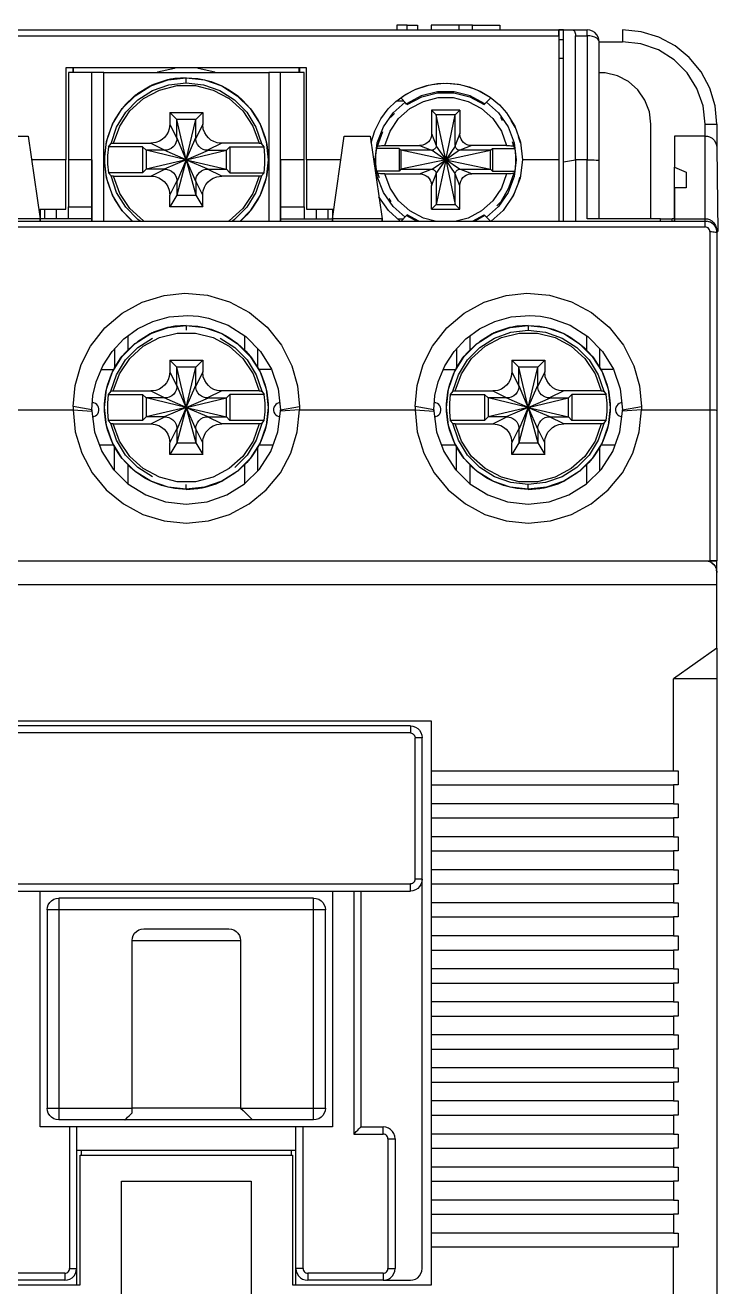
# Model space of a CAD drawing. Header units: millimetres. Extents: x 0 to 57, y 0 to 84.2.
# Drawn here: x 27.7 to 57, y 30.7 to 84.2 of the extents above; entities that cross this region are included whole.
import ezdxf

# ---------------------------------------------------------------- set-up
doc = ezdxf.new("R2010")
doc.units = ezdxf.units.MM

# ---------------------------------------------------------------- blocks, each defined once
blk = doc.blocks.new('LS_39d7f81b31e35bc3add33e63eb86f204_FACE_0')
at = {"color": 141, "linetype": 'Continuous', "true_color": 0x40d9ff}
for p, q in [((18.124, 84), (50.876, 84)), ((18.7, 84), (50.3, 84)), ((43.862, 84), (43.862, 84.2)), ((50.5, 84), (50.3, 84)), ((50.5, 84), (50.876, 84)), ((50.5, 78.413), (50.5, 84)), ((50.876, 84), (51.5, 84)), ((18.7, 83.752), (50.3, 83.752)), ((50.3, 83.752), (50.3, 78.5)), ((50.3, 83.6), (50.5, 83.6)), ((29.703, 82.2), (29.703, 82.4)), ((29.707, 82.4), (29.707, 82.2)), ((39.293, 82.2), (39.293, 82.4)), ((39.297, 82.4), (39.297, 82.2)), ((50.3, 82.8), (50.5, 82.8)), ((30.5, 78.5), (30.5, 82.2)), ((38.5, 78.5), (38.5, 82.2)), ((43.669, 81.174), (44.089, 81.418)), ((44.2, 81.476), (44.774, 81.663)), ((44.911, 81.688), (45.424, 81.742)), ((45.535, 81.746), (46.126, 81.684)), ((46.268, 81.649), (46.725, 81.5)), ((46.877, 81.438), (47.4, 81.134)), ((43.43, 81), (43.707, 81)), ((43.59, 81.117), (43.838, 80.869)), ((43.83, 80.877), (43.797, 80.853)), ((47.162, 80.869), (47.415, 81.122)), ((33.8, 80.5), (35.2, 80.5)), ((34.1, 80.2), (33.8, 80.5)), ((34.9, 80.2), (35.2, 80.5)), ((43.335, 80.452), (43.164, 80.292)), ((45.1, 80.4), (44.9, 80.6)), ((46.1, 80.6), (44.9, 80.6)), ((45.1, 80.4), (45.1, 79.102)), ((45.9, 80.4), (45.1, 80.4)), ((45.5, 78.5), (45.1, 80.4)), ((45.5, 78.5), (45.9, 80.4)), ((45.9, 80.4), (46.1, 80.6)), ((45.9, 79.102), (45.9, 80.4)), ((47.912, 80.144), (47.831, 80.287)), ((34.1, 79.44), (34.1, 80.2)), ((34.9, 80.2), (34.1, 80.2)), ((34.5, 78.5), (34.1, 80.2)), ((34.5, 78.5), (34.9, 80.2)), ((34.9, 79.44), (34.9, 80.2)), ((48.44, 79.874), (48.272, 80.163)), ((34.5, 78.5), (34.1, 79.44)), ((34.5, 78.5), (34.9, 79.44)), ((48.668, 79.211), (48.585, 79.464)), ((32.65, 79.05), (32.65, 77.95)), ((32.8, 78.9), (32.65, 79.05)), ((32.8, 78.9), (32.8, 78.1)), ((34.5, 78.5), (32.8, 78.9)), ((33.56, 78.9), (32.8, 78.9)), ((34.5, 78.5), (33.56, 78.9)), ((34.5, 78.5), (36.2, 78.9)), ((34.5, 78.5), (35.44, 78.9)), ((35.44, 78.9), (36.2, 78.9)), ((36.2, 78.9), (36.35, 79.05)), ((36.2, 78.1), (36.2, 78.9)), ((36.35, 79.05), (36.35, 77.95)), ((43.6, 78.9), (43.52, 78.98)), ((43.52, 78.98), (43.52, 78.02)), ((45.5, 78.5), (43.6, 78.9)), ((43.6, 78.9), (43.6, 78.1)), ((44.898, 78.9), (43.6, 78.9)), ((45.5, 78.5), (47.4, 78.9)), ((47.4, 78.9), (46.102, 78.9)), ((47.4, 78.9), (47.48, 78.98)), ((47.4, 78.1), (47.4, 78.9)), ((47.48, 78.98), (47.48, 78.02)), ((29.4, 78.5), (27.943, 78.5)), ((30.5, 78.5), (30.5, 76.5)), ((32.8, 78.1), (32.65, 77.95)), ((34.5, 78.5), (32.8, 78.1)), ((33.56, 78.1), (32.8, 78.1)), ((34.5, 78.5), (33.56, 78.1)), ((34.5, 78.5), (34.1, 77)), ((34.5, 78.5), (34.1, 77.56)), ((34.5, 78.5), (36.2, 78.1)), ((34.5, 78.5), (34.9, 77)), ((34.5, 78.5), (35.44, 78.1)), ((34.5, 78.5), (34.9, 77.56)), ((35.44, 78.1), (36.2, 78.1)), ((36.2, 78.1), (36.35, 77.95)), ((38.5, 78.5), (38.5, 76.5)), ((41.057, 78.5), (39.6, 78.5)), ((42.514, 78.5), (42.535, 78.5)), ((43.6, 78.1), (43.52, 78.02)), ((45.5, 78.5), (43.6, 78.1)), ((43.6, 78.1), (44.898, 78.1)), ((45.5, 78.5), (45.1, 76.6)), ((45.5, 78.5), (45.9, 76.6)), ((45.5, 78.5), (47.4, 78.1)), ((46.102, 78.1), (47.4, 78.1)), ((47.4, 78.1), (47.48, 78.02)), ((48.486, 78.5), (48.465, 78.5)), ((50.3, 78.5), (48.75, 78.5)), ((50.3, 78.5), (50.3, 75.9)), ((50.5, 78.413), (51, 78.5)), ((50.5, 75.9), (50.5, 78.413)), ((51, 78.5), (51, 75.9)), ((34.1, 77.56), (34.1, 77)), ((34.9, 77.56), (34.9, 77)), ((45.1, 77.898), (45.1, 76.6)), ((45.9, 76.6), (45.9, 77.898)), ((48.587, 77.541), (48.661, 77.769)), ((48.269, 76.832), (48.411, 77.076)), ((29.5, 76.5), (30.5, 76.5)), ((29.5, 76), (29.5, 76.5)), ((34.1, 77), (33.8, 76.5)), ((35.2, 76.5), (33.8, 76.5)), ((34.1, 77), (34.9, 77)), ((34.9, 77), (35.2, 76.5)), ((38.5, 76.5), (39.5, 76.5)), ((39.5, 76.5), (39.5, 76)), ((43.088, 76.856), (43.169, 76.713)), ((45.1, 76.6), (44.9, 76.4)), ((45.1, 76.6), (45.9, 76.6)), ((45.9, 76.6), (46.1, 76.4)), ((28.3, 76), (26.2, 76)), ((28.3, 76.4), (28.3, 76)), ((28.3, 76), (28.308, 75.9)), ((28.3, 75.9), (28.3, 76)), ((28.5, 76), (28.5, 76.4)), ((29, 76), (29, 76.4)), ((40, 76.4), (40, 76)), ((40.5, 76.4), (40.5, 76)), ((40.7, 76), (40.692, 75.9)), ((40.7, 76.4), (40.7, 76)), ((42.8, 76), (40.7, 76)), ((40.7, 76), (40.7, 75.9)), ((42.8, 75.9), (42.8, 76)), ((42.8, 76), (42.808, 75.9)), ((43.457, 76), (43.707, 76)), ((44.9, 76.4), (46.1, 76.4)), ((55.1, 75.9), (55.1, 76)), ((55.2, 76), (55.1, 76)), ((55.2, 76), (55.192, 75.9)), ((56.7, 75.452), (56.7, 67.9)), ((32.028, 71.028), (32.028, 70.428)), ((36.972, 71.037), (36.972, 70.433)), ((46.528, 71.028), (46.528, 70.429)), ((51.472, 71.037), (51.472, 70.429)), ((31.461, 70.484), (31.461, 69.681)), ((32.028, 70.409), (32.028, 70.407)), ((37.539, 69.681), (37.539, 70.48)), ((45.961, 70.484), (45.961, 69.681)), ((46.528, 70.409), (46.528, 70.407)), ((52.039, 69.681), (52.039, 70.48)), ((30.893, 69.6), (31.42, 69.6)), ((34.1, 69.7), (33.8, 70)), ((33.8, 70), (35.2, 70)), ((34.1, 68.94), (34.1, 69.7)), ((34.9, 69.7), (34.1, 69.7)), ((34.5, 68), (34.1, 69.7)), ((34.5, 68), (34.9, 69.7)), ((34.9, 69.7), (35.2, 70)), ((34.9, 68.94), (34.9, 69.7)), ((38.118, 69.6), (37.58, 69.6)), ((45.393, 69.6), (45.92, 69.6)), ((48.6, 69.7), (48.3, 70)), ((48.3, 70), (49.7, 70)), ((48.6, 68.94), (48.6, 69.7)), ((49.4, 69.7), (48.6, 69.7)), ((49, 68), (48.6, 69.7)), ((49, 68), (49.4, 69.7)), ((49.4, 69.7), (49.7, 70)), ((49.4, 68.94), (49.4, 69.7)), ((52.618, 69.6), (52.08, 69.6)), ((32.65, 68.55), (32.65, 67.45)), ((32.8, 68.4), (32.65, 68.55)), ((34.5, 68), (34.1, 68.94)), ((34.5, 68), (34.9, 68.94)), ((36.2, 68.4), (36.35, 68.55)), ((36.35, 68.55), (36.35, 67.45)), ((47.15, 68.55), (47.15, 67.45)), ((47.3, 68.4), (47.15, 68.55)), ((49, 68), (48.6, 68.94)), ((49, 68), (49.4, 68.94)), ((50.7, 68.4), (50.85, 68.55)), ((50.85, 68.55), (50.85, 67.45)), ((32.8, 68.4), (32.8, 67.6)), ((33.56, 68.4), (32.8, 68.4)), ((34.5, 68), (32.8, 68.4)), ((34.5, 68), (32.8, 67.6)), ((34.5, 68), (33.56, 68.4)), ((34.5, 68), (33.56, 67.6)), ((34.5, 68), (34.1, 66.5)), ((34.5, 68), (34.1, 67.06)), ((34.5, 68), (36.2, 68.4)), ((34.5, 68), (35.44, 68.4)), ((34.5, 68), (36.2, 67.6)), ((34.5, 68), (34.9, 66.5)), ((34.5, 68), (35.44, 67.6)), ((34.5, 68), (34.9, 67.06)), ((35.44, 68.4), (36.2, 68.4)), ((36.2, 67.6), (36.2, 68.4)), ((47.3, 68.4), (47.3, 67.6)), ((48.06, 68.4), (47.3, 68.4)), ((49, 68), (47.3, 68.4)), ((49, 68), (47.3, 67.6)), ((49, 68), (48.06, 68.4)), ((49, 68), (48.06, 67.6)), ((49, 68), (48.6, 66.5)), ((49, 68), (48.6, 67.06)), ((49, 68), (50.7, 68.4)), ((49, 68), (49.94, 68.4)), ((49, 68), (50.7, 67.6)), ((49, 68), (49.4, 66.5)), ((49, 68), (49.94, 67.6)), ((49, 68), (49.4, 67.06)), ((49.94, 68.4), (50.7, 68.4)), ((50.7, 67.6), (50.7, 68.4)), ((24.799, 67.9), (29.701, 67.9)), ((32.8, 67.6), (32.65, 67.45)), ((33.56, 67.6), (32.8, 67.6)), ((35.44, 67.6), (36.2, 67.6)), ((36.2, 67.6), (36.35, 67.45)), ((39.299, 67.9), (44.201, 67.9)), ((47.3, 67.6), (47.15, 67.45)), ((48.06, 67.6), (47.3, 67.6)), ((49.94, 67.6), (50.7, 67.6)), ((50.7, 67.6), (50.85, 67.45)), ((53.799, 67.9), (56.7, 67.9)), ((56.7, 67.9), (56.7, 61.5)), ((34.1, 67.06), (34.1, 66.5)), ((34.9, 67.06), (34.9, 66.5)), ((48.6, 67.06), (48.6, 66.5)), ((49.4, 67.06), (49.4, 66.5)), ((31.42, 66.4), (30.815, 66.4)), ((31.461, 65.313), (31.461, 66.319)), ((34.1, 66.5), (33.8, 66)), ((34.1, 66.5), (34.9, 66.5)), ((34.9, 66.5), (35.2, 66)), ((37.539, 65.313), (37.539, 66.319)), ((38.185, 66.4), (37.58, 66.4)), ((45.92, 66.4), (45.315, 66.4)), ((45.961, 65.313), (45.961, 66.319)), ((48.6, 66.5), (48.3, 66)), ((48.6, 66.5), (49.4, 66.5)), ((49.4, 66.5), (49.7, 66)), ((52.039, 65.313), (52.039, 66.319)), ((52.685, 66.4), (52.08, 66.4)), ((35.2, 66), (33.8, 66)), ((49.7, 66), (48.3, 66)), ((32.028, 65.571), (32.028, 64.755)), ((36.972, 65.593), (36.972, 65.591)), ((36.972, 65.571), (36.972, 64.755)), ((46.528, 65.571), (46.528, 64.755)), ((51.472, 65.593), (51.472, 65.591)), ((51.472, 65.571), (51.472, 64.755)), ((12, 60.5), (57, 60.5)), ((57, 57.8), (57, 60.5)), ((57, 57.8), (55.162, 56.5)), ((57, 57.8), (57, 56.5)), ((57, 56.5), (55.162, 56.5)), ((57, 56.5), (57, 28.5)), ((44, 54.5), (25, 54.5)), ((44, 54.2), (25, 54.2)), ((44.2, 48), (44.2, 54)), ((44.5, 48), (44.5, 54)), ((44.9, 51.2), (44.9, 52)), ((44.9, 50.6), (44.9, 51.2)), ((44.9, 49.8), (44.9, 50.6)), ((44.9, 49.2), (44.9, 49.8)), ((44.9, 48.4), (44.9, 49.2)), ((44.9, 47.8), (44.9, 48.4)), ((25, 47.8), (44, 47.8)), ((44.9, 47), (44.9, 47.8)), ((25, 47.5), (44, 47.5)), ((39.9, 47.2), (29.1, 47.2)), ((28.6, 46.7), (28.6, 38.3)), ((40.4, 38.3), (40.4, 46.7)), ((44.9, 46.4), (44.9, 47)), ((44.9, 45.6), (44.9, 46.4)), ((44.9, 45), (44.9, 45.6)), ((44.9, 44.2), (44.9, 45)), ((44.9, 43.6), (44.9, 44.2)), ((44.9, 42.8), (44.9, 43.6)), ((44.9, 42.2), (44.9, 42.8)), ((44.9, 41.4), (44.9, 42.2)), ((44.9, 40.8), (44.9, 41.4)), ((44.9, 40), (44.9, 40.8)), ((44.9, 39.4), (44.9, 40)), ((44.9, 38.6), (44.9, 39.4)), ((44.9, 38), (44.9, 38.6)), ((36.8, 38.3), (32.2, 38.3)), ((44.9, 37.2), (44.9, 38)), ((29.55, 37.5), (29.55, 31.5)), ((39.45, 31.5), (39.45, 37.5)), ((43.05, 37), (43.05, 31.5)), ((43.35, 37), (43.35, 31.5)), ((44.9, 36.6), (44.9, 37.2)), ((39.15, 36.5), (29.85, 36.5)), ((30.05, 36.5), (30.05, 36.3)), ((38.95, 36.5), (38.95, 36.3)), ((44.9, 35.8), (44.9, 36.6)), ((44.9, 35.2), (44.9, 35.8)), ((44.9, 34.4), (44.9, 35.2)), ((44.9, 33.8), (44.9, 34.4)), ((44.9, 33), (44.9, 33.8)), ((29.35, 31.3), (26.15, 31.3)), ((42.85, 31.3), (39.65, 31.3)), ((29.35, 31), (26.15, 31)), ((42.85, 31), (39.65, 31))]:
    blk.add_line(p, q, dxfattribs=at)
for points in [[(43.862, 84.2), (43.425, 84.2), (43.425, 84)], [(43.862, 84.2), (44.3, 84.2), (44.3, 84)], [(46.05, 84.2), (44.883, 84.2), (44.883, 84)], [(46.633, 84), (46.633, 84.2), (46.05, 84.2), (46.05, 84)], [(46.633, 84.2), (47.8, 84.2), (47.8, 84)], [(50.3, 84), (50.3, 83.992), (50.3, 83.752)], [(50.3, 83.752), (50.3, 83.819), (50.3, 83.879), (50.3, 83.93), (50.3, 83.968), (50.3, 83.992)], [(50.876, 84), (50.897, 83.997), (50.916, 83.989), (50.939, 83.969), (50.958, 83.942), (50.975, 83.908), (50.988, 83.867), (50.997, 83.816), (51, 83.752)], [(52, 83.5), (51.99, 83.601), (51.96, 83.697), (51.9, 83.8), (51.819, 83.885), (51.721, 83.948), (51.613, 83.987), (51.5, 84)], [(51.5, 83.752), (51.5, 83.819), (51.5, 83.879), (51.5, 83.93), (51.5, 83.968), (51.5, 83.992), (51.5, 84)], [(57, 80), (56.923, 80.78), (56.696, 81.531), (56.326, 82.222), (55.828, 82.828), (55.222, 83.326), (54.531, 83.696), (53.78, 83.923), (53, 84), (53, 83.987), (53, 83.95), (53, 83.891), (53, 83.812), (53, 83.717), (53, 83.611), (53, 83.5)], [(51, 78.5), (51, 83.752), (51.5, 83.752), (51.5, 78.5), (51, 78.5)], [(52, 83.5), (51.99, 83.551), (51.96, 83.599), (51.9, 83.651), (51.819, 83.694), (51.721, 83.726), (51.613, 83.746), (51.5, 83.752)], [(52, 76), (52, 78.456), (52, 83.5), (53, 83.5)], [(56.5, 80), (56.412, 80.779), (56.153, 81.519), (55.736, 82.182), (55.182, 82.736), (54.519, 83.153), (53.779, 83.412), (53, 83.5)], [(39.6, 78.5), (39.6, 82.4), (29.4, 82.4), (29.4, 78.5)], [(34, 82.4), (34, 82.368), (33.285, 82.206), (33.271, 82.2)], [(35.729, 82.2), (35.715, 82.206), (35, 82.368), (35, 82.4)], [(30.5, 82.2), (29.5, 82.2), (29.5, 78.5)], [(31, 82.2), (30.889, 82.2), (30.783, 82.2), (30.688, 82.2), (30.609, 82.2), (30.55, 82.2), (30.513, 82.2), (30.5, 82.2)], [(31, 75.9), (31, 82.2), (38, 82.2), (38, 75.9)], [(34.5, 81.973), (34.01, 81.938), (33.871, 81.915), (33.826, 81.907), (33.72, 81.884), (33.716, 81.883), (33.706, 81.881), (33.237, 81.735), (33.116, 81.685), (33.078, 81.668), (33.06, 81.66), (32.982, 81.623), (32.979, 81.622), (32.973, 81.619), (32.433, 81.29), (32.402, 81.268), (32.388, 81.257), (32.381, 81.251), (32.322, 81.205), (32.32, 81.203), (32.317, 81.2), (32.309, 81.194), (32.283, 81.173), (31.928, 80.834), (31.785, 80.665), (31.731, 80.595), (31.463, 80.183), (31.371, 80.007), (31.325, 79.906), (31.158, 79.444), (31.114, 79.273), (31.087, 79.143), (31.031, 78.655), (31.027, 78.5), (31.031, 78.345), (31.087, 77.857), (31.114, 77.727), (31.158, 77.556), (31.325, 77.094), (31.371, 76.993), (31.463, 76.817), (31.731, 76.405), (31.785, 76.335), (32.118, 75.973), (32.202, 75.9)], [(32.221, 75.9), (31.786, 76.336), (31.372, 76.994), (31.116, 77.728), (31.029, 78.5), (31.116, 79.272), (31.372, 80.006), (31.786, 80.664), (32.336, 81.214), (32.994, 81.628), (33.728, 81.884), (34.5, 81.971)], [(34.5, 81.763), (34.5, 81.971), (34.5, 81.973)], [(34.5, 81.973), (34.99, 81.938), (35.273, 81.886), (35.55, 81.81), (36.007, 81.629), (36.26, 81.493), (36.665, 81.215), (36.882, 81.027), (37.215, 80.665), (37.269, 80.595), (37.537, 80.183), (37.629, 80.007), (37.675, 79.906), (37.842, 79.444), (37.886, 79.273), (37.913, 79.143), (37.969, 78.655), (37.973, 78.5), (37.969, 78.345), (37.913, 77.857), (37.886, 77.727), (37.842, 77.556), (37.675, 77.094), (37.629, 76.993), (37.537, 76.817), (37.269, 76.405), (37.215, 76.335), (37.072, 76.166), (36.793, 75.9)], [(34.5, 81.971), (35.272, 81.884), (36.006, 81.628), (36.664, 81.214), (37.214, 80.664), (37.628, 80.006), (37.884, 79.272), (37.971, 78.5), (37.884, 77.728), (37.628, 76.994), (37.214, 76.336), (36.779, 75.9)], [(38.5, 82.2), (38.487, 82.2), (38.45, 82.2), (38.391, 82.2), (38.312, 82.2), (38.217, 82.2), (38.111, 82.2), (38, 82.2)], [(39.5, 78.5), (39.5, 82.2), (38.5, 82.2)], [(54.2, 76), (54.2, 80), (54.136, 80.526), (53.948, 81.022), (53.647, 81.459), (53.25, 81.811), (52.78, 82.057), (52.265, 82.184), (52, 82.184)], [(31.31, 79.186), (31.546, 79.885), (31.932, 80.513), (32.45, 81.038), (33.072, 81.434), (33.767, 81.68), (34.5, 81.763)], [(31.415, 79.2), (31.677, 79.927), (32.108, 80.57), (32.681, 81.088), (33.363, 81.452), (34.113, 81.64), (34.887, 81.64), (35.637, 81.452), (36.319, 81.088), (36.892, 80.57), (37.323, 79.927), (37.585, 79.2)], [(34.5, 81.763), (35.233, 81.68), (35.928, 81.434), (36.55, 81.038), (37.068, 80.513), (37.454, 79.885), (37.69, 79.186)], [(42.338, 79.234), (42.488, 79.721), (42.752, 80.234), (43.065, 80.652), (43.383, 80.966), (43.792, 81.264), (44.235, 81.494), (44.693, 81.648), (45.148, 81.731), (45.594, 81.749), (46.042, 81.704), (46.501, 81.592), (46.955, 81.406), (47.385, 81.147), (47.775, 80.821), (48.071, 80.487), (48.424, 79.917), (48.664, 79.242), (48.75, 78.5)], [(47.162, 80.869), (46.539, 81.201), (45.853, 81.372), (45.147, 81.372), (44.461, 81.201), (43.838, 80.869)], [(43.838, 80.869), (43.855, 80.852), (43.866, 80.841), (43.87, 80.838), (44.482, 81.162), (45.154, 81.329), (45.846, 81.329), (46.518, 81.162), (47.13, 80.838), (47.134, 80.841), (47.145, 80.852), (47.162, 80.869)], [(42.514, 78.5), (42.596, 79.215), (42.856, 79.888), (43.265, 80.48), (43.775, 80.932)], [(42.92, 79.1), (43.141, 79.706), (43.502, 80.24), (43.982, 80.671), (44.552, 80.974), (45.178, 81.13), (45.822, 81.13), (46.448, 80.974), (47.018, 80.671), (47.498, 80.24), (47.859, 79.706), (48.08, 79.1)], [(47.225, 80.932), (47.735, 80.48), (48.144, 79.888), (48.404, 79.215), (48.486, 78.5)], [(33.8, 80.5), (33.8, 80.008), (34.1, 79.404), (34.1, 79.44)], [(35.2, 80.5), (35.2, 80.008), (34.9, 79.404), (34.9, 79.44)], [(44.9, 80.6), (44.9, 79.605), (45.1, 79.102)], [(46.1, 80.6), (46.1, 79.605), (45.9, 79.102)], [(12.5, 75.9), (56.5, 75.9), (56.5, 75.892), (56.5, 80)], [(12.5, 80), (12.5, 75.652), (56.5, 75.652), (56.5, 75.779)], [(33.8, 80.008), (33.795, 79.907), (33.781, 79.815), (33.734, 79.67), (33.665, 79.548), (33.578, 79.444), (33.478, 79.353), (33.36, 79.28), (33.204, 79.223), (32.992, 79.2)], [(36.008, 79.2), (35.907, 79.205), (35.815, 79.219), (35.67, 79.266), (35.548, 79.335), (35.444, 79.422), (35.353, 79.522), (35.28, 79.64), (35.223, 79.796), (35.2, 80.008)], [(43.52, 78.98), (42.574, 78.98), (42.606, 79.071), (42.836, 79.7)], [(56.5, 80), (56.611, 80), (56.717, 80), (56.812, 80), (56.891, 80), (56.95, 80), (56.987, 80), (57, 80)], [(57, 80), (57, 79), (57.035, 75.455)], [(26.2, 76), (26.7, 79.5), (27.8, 79.5), (28.3, 76)], [(32.65, 79.05), (31.203, 79.05), (31.31, 79.186)], [(31.31, 79.186), (31.312, 79.188), (31.315, 79.19), (31.322, 79.192), (31.331, 79.194), (31.343, 79.196), (31.358, 79.198), (31.373, 79.199), (31.389, 79.2), (31.415, 79.2)], [(31.415, 79.2), (32.992, 79.2), (33.596, 78.9), (33.56, 78.9)], [(34.1, 79.404), (34.099, 79.356), (34.091, 79.305), (34.063, 79.213), (34.012, 79.122), (33.942, 79.04), (33.858, 78.974), (33.766, 78.929), (33.676, 78.905), (33.596, 78.9)], [(35.404, 78.9), (35.356, 78.901), (35.305, 78.909), (35.213, 78.937), (35.122, 78.988), (35.04, 79.058), (34.974, 79.142), (34.929, 79.234), (34.905, 79.324), (34.9, 79.404)], [(37.585, 79.2), (36.008, 79.2), (35.404, 78.9), (35.44, 78.9)], [(36.35, 79.05), (37.797, 79.05), (37.69, 79.186)], [(37.585, 79.2), (37.597, 79.2), (37.608, 79.2), (37.623, 79.199), (37.638, 79.198), (37.652, 79.196), (37.665, 79.195), (37.675, 79.193), (37.685, 79.19), (37.69, 79.186)], [(40.7, 76), (41.2, 79.5), (42.3, 79.5), (42.8, 76)], [(44.9, 79.605), (44.891, 79.499), (44.865, 79.409), (44.822, 79.329), (44.768, 79.26), (44.704, 79.201), (44.63, 79.153), (44.531, 79.116), (44.395, 79.1)], [(46.605, 79.1), (46.499, 79.109), (46.409, 79.135), (46.329, 79.178), (46.26, 79.232), (46.201, 79.296), (46.153, 79.37), (46.116, 79.469), (46.1, 79.605)], [(47.48, 78.98), (48.426, 78.98), (48.394, 79.071), (48.327, 79.255)], [(55.2, 76), (56.5, 76), (56.5, 79.5)], [(56.5, 79.5), (55.2, 79.5), (55.2, 78.188)], [(56.5, 79.5), (56.596, 79.491), (56.69, 79.463), (56.792, 79.406), (56.878, 79.327), (56.945, 79.229), (56.986, 79.118), (57, 79)], [(31.203, 79.05), (31.163, 78.684), (31.163, 78.316), (31.203, 77.95)], [(37.797, 77.95), (37.837, 78.316), (37.837, 78.684), (37.797, 79.05)], [(42.535, 78.5), (42.539, 78.661), (42.552, 78.821), (42.574, 78.98)], [(42.606, 79.071), (42.614, 79.076), (42.633, 79.082), (42.669, 79.088), (42.719, 79.093), (42.78, 79.097), (42.847, 79.099), (42.92, 79.1)], [(42.92, 79.1), (44.395, 79.1), (44.898, 78.9)], [(44.898, 78.9), (44.922, 78.902), (45.5, 78.5)], [(45.098, 79.078), (45.095, 79.058), (45.089, 79.04), (45.078, 79.013), (45.062, 78.988), (45.043, 78.965), (45.016, 78.941), (44.991, 78.925), (44.965, 78.913), (44.922, 78.902)], [(45.1, 79.102), (45.098, 79.078), (45.5, 78.5)], [(45.9, 79.102), (45.902, 79.078), (45.5, 78.5)], [(46.102, 78.9), (46.078, 78.902), (45.5, 78.5)], [(46.078, 78.902), (46.058, 78.905), (46.04, 78.911), (46.013, 78.922), (45.988, 78.938), (45.965, 78.957), (45.941, 78.984), (45.925, 79.009), (45.913, 79.035), (45.902, 79.078)], [(48.08, 79.1), (46.605, 79.1), (46.102, 78.9)], [(48.08, 79.1), (48.141, 79.099), (48.198, 79.098), (48.261, 79.094), (48.315, 79.09), (48.356, 79.084), (48.383, 79.077), (48.394, 79.071)], [(48.426, 78.98), (48.448, 78.821), (48.461, 78.661), (48.465, 78.5)], [(28.243, 76.4), (29.4, 76.4), (29.4, 78.5)], [(30.5, 78.5), (29.5, 78.5), (29.5, 76.5)], [(30.5, 76), (30.5, 75.9), (30.5, 78.5)], [(31.415, 77.8), (32.992, 77.8), (33.596, 78.1), (33.56, 78.1)], [(33.596, 78.1), (33.644, 78.099), (33.695, 78.091), (33.787, 78.063), (33.878, 78.012), (33.96, 77.942), (34.026, 77.858), (34.071, 77.766), (34.095, 77.676), (34.1, 77.596)], [(34.9, 77.596), (34.901, 77.644), (34.909, 77.695), (34.937, 77.787), (34.988, 77.878), (35.058, 77.96), (35.142, 78.026), (35.234, 78.071), (35.324, 78.095), (35.404, 78.1)], [(37.585, 77.8), (36.008, 77.8), (35.404, 78.1), (35.44, 78.1)], [(39.5, 76.5), (39.5, 78.5), (38.5, 78.5)], [(38.5, 76), (38.5, 75.9), (38.5, 78.5)], [(39.6, 78.5), (39.6, 76.4), (40.757, 76.4)], [(43.775, 76.068), (43.265, 76.52), (42.856, 77.112), (42.596, 77.785), (42.514, 78.5)], [(42.574, 78.02), (42.552, 78.179), (42.539, 78.339), (42.535, 78.5)], [(42.92, 77.9), (44.395, 77.9), (44.898, 78.1)], [(44.898, 78.1), (44.922, 78.098), (45.5, 78.5)], [(44.922, 78.098), (44.942, 78.095), (44.96, 78.089), (44.987, 78.078), (45.012, 78.062), (45.035, 78.043), (45.059, 78.016), (45.075, 77.991), (45.087, 77.965), (45.098, 77.922)], [(45.1, 77.898), (45.098, 77.922), (45.5, 78.5)], [(45.9, 77.898), (45.902, 77.922), (45.5, 78.5)], [(46.102, 78.1), (46.078, 78.098), (45.5, 78.5)], [(45.902, 77.922), (45.905, 77.942), (45.911, 77.96), (45.922, 77.987), (45.938, 78.012), (45.957, 78.035), (45.984, 78.059), (46.009, 78.075), (46.035, 78.087), (46.078, 78.098)], [(48.08, 77.9), (46.605, 77.9), (46.102, 78.1)], [(48.486, 78.5), (48.404, 77.785), (48.144, 77.112), (47.735, 76.52), (47.225, 76.068)], [(48.75, 78.5), (48.656, 77.722), (48.378, 76.99), (47.933, 76.345), (47.431, 75.9)], [(48.465, 78.5), (48.461, 78.339), (48.448, 78.179), (48.426, 78.02)], [(51.5, 78.5), (51.597, 78.499), (51.691, 78.497), (51.794, 78.492), (51.88, 78.485), (51.946, 78.476), (51.986, 78.466), (52, 78.456)], [(54.6, 76), (51.5, 76), (51.5, 78.5)], [(55.2, 78.188), (55.7, 77.969), (55.7, 77.312), (55.2, 77.312), (55.2, 76)], [(55.2, 76), (55.2, 75.9), (55.2, 78.188)], [(32.65, 77.95), (31.203, 77.95), (31.31, 77.814)], [(31.415, 77.8), (31.403, 77.8), (31.392, 77.8), (31.377, 77.801), (31.362, 77.802), (31.348, 77.804), (31.335, 77.805), (31.325, 77.807), (31.315, 77.81), (31.31, 77.814)], [(32.547, 75.9), (32.45, 75.962), (31.932, 76.487), (31.546, 77.115), (31.31, 77.814)], [(32.703, 75.9), (32.681, 75.912), (32.108, 76.43), (31.677, 77.073), (31.415, 77.8)], [(32.992, 77.8), (33.093, 77.795), (33.185, 77.781), (33.33, 77.734), (33.452, 77.665), (33.556, 77.578), (33.647, 77.478), (33.72, 77.36), (33.777, 77.204), (33.8, 76.992)], [(33.8, 76.5), (33.8, 76.992), (34.1, 77.596), (34.1, 77.56)], [(35.2, 76.5), (35.2, 76.992), (34.9, 77.596), (34.9, 77.56)], [(35.2, 76.992), (35.205, 77.093), (35.219, 77.185), (35.266, 77.33), (35.335, 77.452), (35.422, 77.556), (35.522, 77.647), (35.64, 77.72), (35.796, 77.777), (36.008, 77.8)], [(37.585, 77.8), (37.323, 77.073), (36.892, 76.43), (36.319, 75.912), (36.297, 75.9)], [(36.35, 77.95), (37.797, 77.95), (37.69, 77.814)], [(37.69, 77.814), (37.454, 77.115), (37.068, 76.487), (36.55, 75.962), (36.453, 75.9)], [(37.69, 77.814), (37.688, 77.812), (37.685, 77.81), (37.678, 77.808), (37.669, 77.806), (37.657, 77.804), (37.642, 77.802), (37.627, 77.801), (37.611, 77.8), (37.585, 77.8)], [(43.52, 78.02), (42.574, 78.02), (42.606, 77.929), (42.673, 77.745)], [(42.92, 77.9), (42.859, 77.901), (42.802, 77.902), (42.739, 77.906), (42.685, 77.91), (42.644, 77.916), (42.617, 77.923), (42.606, 77.929)], [(45.059, 75.9), (44.552, 76.026), (43.982, 76.329), (43.502, 76.76), (43.141, 77.294), (42.92, 77.9)], [(44.395, 77.9), (44.501, 77.891), (44.591, 77.865), (44.671, 77.822), (44.74, 77.768), (44.799, 77.704), (44.847, 77.63), (44.884, 77.531), (44.9, 77.395)], [(44.9, 76.4), (44.9, 77.395), (45.1, 77.898)], [(46.1, 76.4), (46.1, 77.395), (45.9, 77.898)], [(48.08, 77.9), (47.859, 77.294), (47.498, 76.76), (47.018, 76.329), (46.448, 76.026), (45.941, 75.9)], [(46.1, 77.395), (46.109, 77.501), (46.135, 77.591), (46.178, 77.671), (46.232, 77.74), (46.296, 77.799), (46.37, 77.847), (46.469, 77.884), (46.605, 77.9)], [(47.48, 78.02), (48.426, 78.02), (48.394, 77.929)], [(48.394, 77.929), (48.164, 77.3), (47.836, 76.708), (47.665, 76.548)], [(48.394, 77.929), (48.386, 77.924), (48.367, 77.918), (48.331, 77.912), (48.281, 77.907), (48.22, 77.903), (48.153, 77.901), (48.08, 77.9)], [(30.5, 76.5), (30.5, 76), (28.3, 76)], [(38.5, 76.5), (38.5, 76), (40.7, 76)], [(43.569, 75.9), (43.067, 76.345), (42.668, 76.923)], [(43.607, 75.9), (43.838, 76.131), (44.271, 75.9)], [(44.365, 75.9), (43.87, 76.162), (43.866, 76.159), (43.855, 76.148), (43.838, 76.131)], [(46.635, 75.9), (47.13, 76.162), (47.134, 76.159), (47.145, 76.148), (47.162, 76.131)], [(47.393, 75.9), (47.162, 76.131), (46.729, 75.9)], [(54.6, 75.9), (54.6, 76), (55.1, 76)], [(56.5, 76), (56.593, 75.991), (56.683, 75.962), (56.784, 75.903), (56.872, 75.819), (56.941, 75.712), (56.985, 75.588), (57.035, 75.455)], [(57, 75.4), (56.99, 75.498), (56.962, 75.592), (56.904, 75.694), (56.824, 75.78), (56.727, 75.846), (56.617, 75.886), (56.5, 75.9)], [(56.5, 75.9), (56.592, 75.892), (56.606, 75.887)], [(56.5, 75.779), (56.5, 75.83), (56.5, 75.868), (56.5, 75.892)], [(56.5, 75.652), (56.5, 75.719), (56.5, 75.779)], [(56.7, 75.452), (56.696, 75.492), (56.685, 75.529), (56.661, 75.57), (56.629, 75.605), (56.59, 75.631), (56.547, 75.647), (56.5, 75.652)], [(56.637, 75.879), (56.679, 75.867), (56.703, 75.854)], [(56.7, 75.452), (56.767, 75.451), (56.83, 75.447), (56.887, 75.441), (56.935, 75.432), (56.97, 75.423), (56.992, 75.412), (57, 75.4)], [(56.749, 75.831), (56.777, 75.816), (56.802, 75.796)], [(56.84, 75.764), (56.861, 75.746), (56.883, 75.718)], [(56.915, 75.674), (56.927, 75.659), (56.946, 75.62)], [(56.966, 75.578), (56.974, 75.561), (56.984, 75.52)], [(56.992, 75.485), (56.999, 75.452), (57.035, 75.455)], [(57, 75.452), (57, 75.4), (57, 67.874), (57, 61.5)], [(29.7, 68.039), (29.785, 68.935), (30.04, 69.814), (30.44, 70.6), (31.042, 71.368), (31.784, 71.997), (32.636, 72.462), (33.565, 72.747), (34.436, 72.838), (35.4, 72.754), (36.327, 72.478), (37.183, 72.019), (37.93, 71.397), (38.538, 70.634), (38.977, 69.769), (39.22, 68.912), (39.3, 68.039)], [(44.2, 68.039), (44.285, 68.935), (44.54, 69.814), (44.94, 70.6), (45.542, 71.368), (46.284, 71.997), (47.136, 72.462), (48.065, 72.747), (48.936, 72.838), (49.9, 72.754), (50.827, 72.478), (51.683, 72.019), (52.43, 71.397), (53.038, 70.634), (53.477, 69.769), (53.72, 68.912), (53.8, 68.039)], [(30.5, 67.9), (30.545, 68.499), (30.679, 69.083), (30.959, 69.76), (31.356, 70.373), (31.855, 70.9), (32.438, 71.328), (33.086, 71.642), (33.778, 71.834), (34.571, 71.899), (35.012, 71.867), (35.446, 71.786), (36.276, 71.484), (37.02, 71.006), (37.642, 70.375), (38.111, 69.622), (38.401, 68.784), (38.5, 67.9)], [(45, 67.9), (45.045, 68.499), (45.179, 69.083), (45.459, 69.76), (45.856, 70.373), (46.355, 70.9), (46.938, 71.328), (47.586, 71.642), (48.278, 71.834), (49.071, 71.899), (49.512, 71.867), (49.946, 71.786), (50.776, 71.484), (51.52, 71.006), (52.142, 70.375), (52.611, 69.622), (52.901, 68.784), (53, 67.9)], [(34.5, 64.529), (33.728, 64.616), (32.994, 64.872), (32.336, 65.286), (31.786, 65.836), (31.372, 66.494), (31.116, 67.228), (31.029, 68), (31.116, 68.772), (31.372, 69.506), (31.786, 70.164), (32.336, 70.714), (32.994, 71.128), (33.728, 71.384), (34.5, 71.471)], [(31.406, 68.7), (31.668, 69.43), (32.1, 70.074), (32.675, 70.595), (33.36, 70.96), (34.112, 71.148), (34.888, 71.148), (35.64, 70.96), (36.325, 70.595), (36.9, 70.074), (37.332, 69.43), (37.594, 68.7)], [(34.5, 71.473), (34.01, 71.438), (33.871, 71.415), (33.826, 71.407), (33.72, 71.384), (33.716, 71.383), (33.706, 71.381), (33.237, 71.235), (33.116, 71.185), (33.078, 71.168), (33.06, 71.16), (32.982, 71.123), (32.979, 71.122), (32.973, 71.119), (32.435, 70.776)], [(34.5, 71.473), (34.5, 71.471), (34.5, 71.272)], [(34.5, 71.473), (34.99, 71.438), (35.273, 71.386), (35.55, 71.31), (36.007, 71.129), (36.26, 70.993), (36.665, 70.715), (37.027, 70.382), (37.215, 70.165), (37.269, 70.095), (37.537, 69.683), (37.629, 69.507), (37.675, 69.406), (37.842, 68.944), (37.886, 68.773), (37.913, 68.643), (37.969, 68.155), (37.973, 68), (37.969, 67.845), (37.913, 67.357), (37.886, 67.227), (37.842, 67.056), (37.675, 66.594), (37.629, 66.493), (37.537, 66.317), (37.269, 65.905), (37.215, 65.835), (37.072, 65.666), (36.717, 65.327), (36.691, 65.306), (36.683, 65.3), (36.68, 65.297), (36.678, 65.295), (36.667, 65.288)], [(34.5, 71.471), (35.272, 71.384), (36.006, 71.128), (36.664, 70.714), (37.214, 70.164), (37.628, 69.506), (37.884, 68.772), (37.971, 68), (37.884, 67.228), (37.628, 66.494), (37.214, 65.836), (36.664, 65.286), (36.006, 64.872), (35.272, 64.616), (34.5, 64.529)], [(49, 64.529), (48.228, 64.616), (47.494, 64.872), (46.836, 65.286), (46.286, 65.836), (45.872, 66.494), (45.616, 67.228), (45.529, 68), (45.616, 68.772), (45.872, 69.506), (46.286, 70.164), (46.836, 70.714), (47.494, 71.128), (48.228, 71.384), (49, 71.471)], [(45.801, 68.686), (46.037, 69.387), (46.424, 70.018), (46.943, 70.545), (47.568, 70.942), (48.265, 71.188), (49, 71.272)], [(45.906, 68.7), (46.168, 69.43), (46.6, 70.074), (47.175, 70.595), (47.86, 70.96), (48.612, 71.148), (49.388, 71.148), (50.14, 70.96), (50.825, 70.595), (51.4, 70.074), (51.832, 69.43), (52.094, 68.7)], [(49, 71.473), (48.51, 71.438), (48.371, 71.415), (48.326, 71.407), (48.22, 71.384), (48.216, 71.383), (48.206, 71.381), (47.737, 71.235), (47.616, 71.185), (47.578, 71.168), (47.56, 71.16), (47.482, 71.123), (47.479, 71.122), (47.473, 71.119), (46.935, 70.776)], [(49, 71.473), (49, 71.471), (49, 71.272)], [(49, 71.473), (49.49, 71.438), (49.773, 71.386), (50.05, 71.31), (50.507, 71.129), (50.76, 70.993), (51.165, 70.715), (51.382, 70.527), (51.715, 70.165), (51.769, 70.095), (52.037, 69.683), (52.129, 69.507), (52.175, 69.406), (52.342, 68.944), (52.386, 68.773), (52.413, 68.643), (52.469, 68.155), (52.473, 68), (52.469, 67.845), (52.413, 67.357), (52.386, 67.227), (52.342, 67.056), (52.175, 66.594), (52.129, 66.493), (52.037, 66.317), (51.769, 65.905), (51.715, 65.835), (51.572, 65.666), (51.217, 65.327), (51.191, 65.306), (51.183, 65.3), (51.18, 65.297), (51.178, 65.295), (51.167, 65.288)], [(49, 71.471), (49.772, 71.384), (50.506, 71.128), (51.164, 70.714), (51.714, 70.164), (52.128, 69.506), (52.384, 68.772), (52.471, 68), (52.384, 67.228), (52.128, 66.494), (51.714, 65.836), (51.164, 65.286), (50.506, 64.872), (49.772, 64.616), (49, 64.529)], [(49, 71.272), (49.735, 71.188), (50.432, 70.942), (51.057, 70.545), (51.576, 70.018), (51.963, 69.387), (52.199, 68.686)], [(34.5, 64.527), (34.01, 64.562), (33.727, 64.614), (33.45, 64.69), (32.993, 64.871), (32.74, 65.007), (32.335, 65.285), (32.118, 65.473), (31.785, 65.835), (31.731, 65.905), (31.463, 66.317), (31.371, 66.493), (31.325, 66.594), (31.158, 67.056), (31.114, 67.227), (31.087, 67.357), (31.031, 67.845), (31.027, 68), (31.031, 68.155), (31.087, 68.643), (31.114, 68.773), (31.158, 68.944), (31.325, 69.406), (31.371, 69.507), (31.463, 69.683), (31.731, 70.095), (31.785, 70.165), (31.928, 70.334), (32.322, 70.705), (32.333, 70.712)], [(31.301, 68.686), (31.537, 69.387), (31.924, 70.018), (32.443, 70.545), (33.068, 70.942)], [(35.932, 70.942), (36.557, 70.545), (37.076, 70.018), (37.463, 69.387), (37.699, 68.686)], [(49, 64.527), (48.51, 64.562), (48.227, 64.614), (47.95, 64.69), (47.493, 64.871), (47.24, 65.007), (46.835, 65.285), (46.618, 65.473), (46.285, 65.835), (46.231, 65.905), (45.963, 66.317), (45.871, 66.493), (45.825, 66.594), (45.658, 67.056), (45.614, 67.227), (45.587, 67.357), (45.531, 67.845), (45.527, 68), (45.531, 68.155), (45.587, 68.643), (45.614, 68.773), (45.658, 68.944), (45.825, 69.406), (45.871, 69.507), (45.963, 69.683), (46.231, 70.095), (46.285, 70.165), (46.428, 70.334), (46.783, 70.673), (46.809, 70.694), (46.817, 70.7), (46.82, 70.703), (46.822, 70.705), (46.833, 70.712)], [(33.8, 70), (33.8, 69.508), (34.1, 68.904), (34.1, 68.94)], [(35.2, 70), (35.2, 69.508), (34.9, 68.904), (34.9, 68.94)], [(48.3, 70), (48.3, 69.508), (48.6, 68.904), (48.6, 68.94)], [(49.7, 70), (49.7, 69.508), (49.4, 68.904), (49.4, 68.94)], [(33.8, 69.508), (33.795, 69.407), (33.781, 69.315), (33.734, 69.17), (33.665, 69.048), (33.578, 68.944), (33.478, 68.853), (33.36, 68.78), (33.204, 68.723), (32.992, 68.7)], [(36.008, 68.7), (35.907, 68.705), (35.815, 68.719), (35.67, 68.766), (35.548, 68.835), (35.444, 68.922), (35.353, 69.022), (35.28, 69.14), (35.223, 69.296), (35.2, 69.508)], [(48.3, 69.508), (48.295, 69.407), (48.281, 69.315), (48.234, 69.17), (48.165, 69.048), (48.078, 68.944), (47.978, 68.853), (47.86, 68.78), (47.704, 68.723), (47.492, 68.7)], [(50.508, 68.7), (50.407, 68.705), (50.315, 68.719), (50.17, 68.766), (50.048, 68.835), (49.944, 68.922), (49.853, 69.022), (49.78, 69.14), (49.723, 69.296), (49.7, 69.508)], [(31.194, 68.55), (31.154, 68.184), (31.154, 67.816), (31.194, 67.45)], [(31.301, 68.686), (31.194, 68.55), (32.65, 68.55)], [(31.301, 68.686), (31.307, 68.69), (31.319, 68.693), (31.336, 68.696), (31.357, 68.698), (31.381, 68.7), (31.406, 68.7)], [(31.406, 68.7), (32.992, 68.7), (33.596, 68.4), (33.56, 68.4)], [(34.1, 68.904), (34.099, 68.864), (34.093, 68.815), (34.071, 68.733), (34.029, 68.648), (33.968, 68.567), (33.884, 68.491), (33.779, 68.434), (33.677, 68.405), (33.596, 68.4)], [(35.404, 68.4), (35.364, 68.401), (35.315, 68.407), (35.233, 68.429), (35.148, 68.471), (35.067, 68.532), (34.991, 68.616), (34.934, 68.721), (34.905, 68.823), (34.9, 68.904)], [(37.594, 68.7), (36.008, 68.7), (35.404, 68.4), (35.44, 68.4)], [(37.699, 68.686), (37.806, 68.55), (36.35, 68.55)], [(37.594, 68.7), (37.619, 68.7), (37.643, 68.698), (37.664, 68.696), (37.681, 68.693), (37.693, 68.69), (37.699, 68.686)], [(37.806, 67.45), (37.846, 67.816), (37.846, 68.184), (37.806, 68.55)], [(45.694, 68.55), (45.654, 68.184), (45.654, 67.816), (45.694, 67.45)], [(45.801, 68.686), (45.694, 68.55), (47.15, 68.55)], [(45.801, 68.686), (45.807, 68.69), (45.819, 68.693), (45.836, 68.696), (45.857, 68.698), (45.881, 68.7), (45.906, 68.7)], [(45.906, 68.7), (47.492, 68.7), (48.096, 68.4), (48.06, 68.4)], [(48.6, 68.904), (48.599, 68.864), (48.593, 68.815), (48.571, 68.733), (48.529, 68.648), (48.468, 68.567), (48.384, 68.491), (48.279, 68.434), (48.177, 68.405), (48.096, 68.4)], [(49.904, 68.4), (49.864, 68.401), (49.815, 68.407), (49.733, 68.429), (49.648, 68.471), (49.567, 68.532), (49.491, 68.616), (49.434, 68.721), (49.405, 68.823), (49.4, 68.904)], [(52.094, 68.7), (50.508, 68.7), (49.904, 68.4), (49.94, 68.4)], [(52.199, 68.686), (52.306, 68.55), (50.85, 68.55)], [(52.094, 68.7), (52.119, 68.7), (52.143, 68.698), (52.164, 68.696), (52.181, 68.693), (52.193, 68.69), (52.199, 68.686)], [(52.306, 67.45), (52.346, 67.816), (52.346, 68.184), (52.306, 68.55)], [(29.701, 67.9), (30.5, 67.841), (30.5, 67.9), (29.7, 68.039), (29.701, 67.9)], [(30.53, 67.603), (30.581, 67.611), (30.646, 67.638), (30.703, 67.68), (30.749, 67.733), (30.781, 67.796), (30.798, 67.865), (30.798, 67.935), (30.781, 68.004), (30.749, 68.067), (30.703, 68.12), (30.646, 68.162), (30.581, 68.189), (30.522, 68.198)], [(38.467, 68.196), (38.419, 68.189), (38.354, 68.162), (38.297, 68.12), (38.251, 68.067), (38.219, 68.004), (38.202, 67.935), (38.202, 67.865), (38.219, 67.796), (38.251, 67.733), (38.297, 67.68), (38.354, 67.638), (38.419, 67.611), (38.47, 67.603)], [(39.299, 67.9), (38.5, 67.841), (38.5, 67.9), (39.3, 68.039), (39.299, 67.9)], [(44.201, 67.9), (45, 67.841), (45, 67.9), (44.2, 68.039), (44.201, 67.9)], [(45.03, 67.603), (45.081, 67.611), (45.146, 67.638), (45.203, 67.68), (45.249, 67.733), (45.281, 67.796), (45.298, 67.865), (45.298, 67.935), (45.281, 68.004), (45.249, 68.067), (45.203, 68.12), (45.146, 68.162), (45.081, 68.189), (45.022, 68.198)], [(52.967, 68.196), (52.919, 68.189), (52.854, 68.162), (52.797, 68.12), (52.751, 68.067), (52.719, 68.004), (52.702, 67.935), (52.702, 67.865), (52.719, 67.796), (52.751, 67.733), (52.797, 67.68), (52.854, 67.638), (52.919, 67.611), (52.97, 67.603)], [(53.799, 67.9), (53, 67.841), (53, 67.9), (53.8, 68.039), (53.799, 67.9)], [(29.701, 67.9), (29.792, 66.964), (30.066, 66.063), (30.509, 65.233), (31.106, 64.506), (31.833, 63.909), (32.663, 63.466), (33.564, 63.192), (34.5, 63.1), (35.436, 63.192), (36.337, 63.466), (37.167, 63.909), (37.894, 64.506), (38.491, 65.233), (38.934, 66.063), (39.208, 66.964), (39.299, 67.9)], [(30.5, 67.902), (30.5, 67.9), (30.501, 67.838)], [(30.5, 67.841), (30.612, 66.961), (30.915, 66.127), (31.394, 65.38), (32.026, 64.757), (32.78, 64.289), (33.618, 63.998), (34.5, 63.9), (35.382, 63.998), (36.22, 64.289), (36.974, 64.757), (37.606, 65.38), (38.085, 66.127), (38.388, 66.961), (38.5, 67.841)], [(32.65, 67.45), (31.194, 67.45), (31.301, 67.314)], [(31.406, 67.3), (32.992, 67.3), (33.596, 67.6), (33.56, 67.6)], [(33.596, 67.6), (33.636, 67.599), (33.685, 67.593), (33.767, 67.571), (33.852, 67.529), (33.933, 67.468), (34.009, 67.384), (34.066, 67.279), (34.095, 67.177), (34.1, 67.096)], [(34.9, 67.096), (34.901, 67.136), (34.907, 67.185), (34.929, 67.267), (34.971, 67.352), (35.032, 67.433), (35.116, 67.509), (35.221, 67.566), (35.323, 67.595), (35.404, 67.6)], [(37.594, 67.3), (36.008, 67.3), (35.404, 67.6), (35.44, 67.6)], [(37.699, 67.314), (37.806, 67.45), (36.35, 67.45)], [(38.5, 67.901), (38.5, 67.9), (38.499, 67.838)], [(44.201, 67.9), (44.292, 66.964), (44.566, 66.063), (45.009, 65.233), (45.606, 64.506), (46.333, 63.909), (47.163, 63.466), (48.064, 63.192), (49, 63.1), (49.936, 63.192), (50.837, 63.466), (51.667, 63.909), (52.394, 64.506), (52.991, 65.233), (53.434, 66.063), (53.708, 66.964), (53.799, 67.9)], [(45, 67.902), (45, 67.9), (45.001, 67.838)], [(45, 67.841), (45.112, 66.961), (45.415, 66.127), (45.894, 65.38), (46.526, 64.757), (47.28, 64.289), (48.118, 63.998), (49, 63.9), (49.882, 63.998), (50.72, 64.289), (51.474, 64.757), (52.106, 65.38), (52.585, 66.127), (52.888, 66.961), (53, 67.841)], [(47.15, 67.45), (45.694, 67.45), (45.801, 67.314)], [(45.906, 67.3), (47.492, 67.3), (48.096, 67.6), (48.06, 67.6)], [(48.096, 67.6), (48.136, 67.599), (48.185, 67.593), (48.267, 67.571), (48.352, 67.529), (48.433, 67.468), (48.509, 67.384), (48.566, 67.279), (48.595, 67.177), (48.6, 67.096)], [(49.4, 67.096), (49.401, 67.136), (49.407, 67.185), (49.429, 67.267), (49.471, 67.352), (49.532, 67.433), (49.616, 67.509), (49.721, 67.566), (49.823, 67.595), (49.904, 67.6)], [(52.094, 67.3), (50.508, 67.3), (49.904, 67.6), (49.94, 67.6)], [(52.199, 67.314), (52.306, 67.45), (50.85, 67.45)], [(53, 67.901), (53, 67.9), (52.999, 67.838)], [(56.7, 67.9), (56.758, 67.899), (56.815, 67.898), (56.876, 67.895), (56.928, 67.891), (56.967, 67.886), (56.992, 67.88), (57, 67.874)], [(31.406, 67.3), (31.381, 67.3), (31.357, 67.302), (31.336, 67.304), (31.319, 67.307), (31.307, 67.31), (31.301, 67.314)], [(33.068, 65.058), (32.443, 65.455), (31.924, 65.982), (31.537, 66.613), (31.301, 67.314)], [(37.594, 67.3), (37.332, 66.57), (36.9, 65.926), (36.325, 65.405), (35.64, 65.04), (34.888, 64.852), (34.112, 64.852), (33.36, 65.04), (32.675, 65.405), (32.1, 65.926), (31.668, 66.57), (31.406, 67.3)], [(32.992, 67.3), (33.093, 67.295), (33.185, 67.281), (33.33, 67.234), (33.452, 67.165), (33.556, 67.078), (33.647, 66.978), (33.72, 66.86), (33.777, 66.704), (33.8, 66.492)], [(33.8, 66), (33.8, 66.492), (34.1, 67.096), (34.1, 67.06)], [(35.2, 66), (35.2, 66.492), (34.9, 67.096), (34.9, 67.06)], [(35.2, 66.492), (35.205, 66.593), (35.219, 66.685), (35.266, 66.83), (35.335, 66.952), (35.422, 67.056), (35.522, 67.147), (35.64, 67.22), (35.796, 67.277), (36.008, 67.3)], [(37.699, 67.314), (37.463, 66.613), (37.076, 65.982), (36.557, 65.455)], [(37.699, 67.314), (37.693, 67.31), (37.681, 67.307), (37.664, 67.304), (37.643, 67.302), (37.619, 67.3), (37.594, 67.3)], [(45.906, 67.3), (45.881, 67.3), (45.857, 67.302), (45.836, 67.304), (45.819, 67.307), (45.807, 67.31), (45.801, 67.314)], [(49, 64.728), (48.265, 64.812), (47.568, 65.058), (46.943, 65.455), (46.424, 65.982), (46.037, 66.613), (45.801, 67.314)], [(52.094, 67.3), (51.832, 66.57), (51.4, 65.926), (50.825, 65.405), (50.14, 65.04), (49.388, 64.852), (48.612, 64.852), (47.86, 65.04), (47.175, 65.405), (46.6, 65.926), (46.168, 66.57), (45.906, 67.3)], [(47.492, 67.3), (47.593, 67.295), (47.685, 67.281), (47.83, 67.234), (47.952, 67.165), (48.056, 67.078), (48.147, 66.978), (48.22, 66.86), (48.277, 66.704), (48.3, 66.492)], [(48.3, 66), (48.3, 66.492), (48.6, 67.096), (48.6, 67.06)], [(52.199, 67.314), (51.963, 66.613), (51.576, 65.982), (51.057, 65.455), (50.432, 65.058), (49.735, 64.812), (49, 64.728)], [(49.7, 66), (49.7, 66.492), (49.4, 67.096), (49.4, 67.06)], [(49.7, 66.492), (49.705, 66.593), (49.719, 66.685), (49.766, 66.83), (49.835, 66.952), (49.922, 67.056), (50.022, 67.147), (50.14, 67.22), (50.296, 67.277), (50.508, 67.3)], [(52.199, 67.314), (52.193, 67.31), (52.181, 67.307), (52.164, 67.304), (52.143, 67.302), (52.119, 67.3), (52.094, 67.3)], [(34.5, 64.527), (34.99, 64.562), (35.129, 64.585), (35.174, 64.593), (35.28, 64.616), (35.284, 64.617), (35.294, 64.619), (35.763, 64.765), (35.884, 64.815), (35.922, 64.832), (35.94, 64.84), (36.018, 64.877), (36.021, 64.878), (36.027, 64.881), (36.565, 65.224)], [(34.5, 64.527), (34.5, 64.529), (34.5, 64.728)], [(49, 64.527), (49.49, 64.562), (49.629, 64.585), (49.674, 64.593), (49.78, 64.616), (49.784, 64.617), (49.794, 64.619), (50.263, 64.765), (50.384, 64.815), (50.422, 64.832), (50.44, 64.84), (50.518, 64.877), (50.521, 64.878), (50.527, 64.881), (51.065, 65.224)], [(49, 64.527), (49, 64.529), (49, 64.728)], [(12.3, 61.5), (12.5, 61.5), (56.5, 61.5), (56.7, 61.5)], [(56.5, 61.5), (56.565, 61.496), (56.621, 61.487), (56.677, 61.469), (56.78, 61.413), (56.871, 61.335), (56.94, 61.242), (56.984, 61.131), (57, 61)], [(57, 61.5), (56.992, 61.5), (56.7, 61.5)], [(56.7, 61.5), (56.767, 61.5), (56.83, 61.5), (56.887, 61.5), (56.935, 61.5), (56.97, 61.5), (56.992, 61.5)], [(57, 60.5), (57, 61), (57, 61.5)], [(56.752, 61.429), (56.717, 61.45), (56.7, 61.456)], [(56.845, 61.357), (56.812, 61.391), (56.791, 61.404)], [(56.906, 61.288), (56.891, 61.312), (56.881, 61.322)], [(56.955, 61.205), (56.95, 61.217), (56.949, 61.22)], [(57, 61), (56.987, 61.111), (56.986, 61.115)], [(44.9, 52), (44.9, 52.6), (55.162, 52.6), (55.162, 56.5)], [(44.9, 52.6), (44.9, 54.7), (24.1, 54.7), (24.1, 52.6)], [(44, 54.5), (44.111, 54.487), (44.217, 54.45), (44.312, 54.391), (44.391, 54.312), (44.45, 54.217), (44.487, 54.111), (44.5, 54)], [(44, 54.5), (44, 54.492), (44, 54.47), (44, 54.435), (44, 54.387), (44, 54.33), (44, 54.267), (44, 54.2)], [(44, 54.2), (44.045, 54.195), (44.087, 54.18), (44.125, 54.156), (44.156, 54.125), (44.18, 54.087), (44.195, 54.045), (44.2, 54)], [(44.5, 54), (44.492, 54), (44.47, 54), (44.435, 54), (44.387, 54), (44.33, 54), (44.267, 54), (44.2, 54)], [(55.162, 52.6), (55.362, 52.6), (55.362, 52), (55.162, 52)], [(44.9, 52), (55.162, 52), (55.162, 51.2), (44.9, 51.2)], [(55.162, 51.2), (55.362, 51.2), (55.362, 50.6), (55.162, 50.6)], [(44.9, 50.6), (55.162, 50.6), (55.162, 49.8), (44.9, 49.8)], [(55.162, 49.8), (55.362, 49.8), (55.362, 49.2), (55.162, 49.2)], [(44.9, 49.2), (55.162, 49.2), (55.162, 48.4), (44.9, 48.4)], [(55.162, 48.4), (55.362, 48.4), (55.362, 47.8), (55.162, 47.8)], [(42.85, 31), (44, 31), (44.111, 31.013), (44.217, 31.05), (44.312, 31.109), (44.391, 31.188), (44.45, 31.283), (44.487, 31.389), (44.5, 31.5), (44.5, 48)], [(44.5, 48), (44.487, 47.889), (44.45, 47.783), (44.391, 47.688), (44.312, 47.609), (44.217, 47.55), (44.111, 47.513), (44, 47.5)], [(44.2, 48), (44.195, 47.955), (44.18, 47.913), (44.156, 47.875), (44.125, 47.844), (44.087, 47.82), (44.045, 47.805), (44, 47.8)], [(44, 47.5), (44, 47.508), (44, 47.53), (44, 47.565), (44, 47.613), (44, 47.67), (44, 47.733), (44, 47.8)], [(44.5, 48), (44.492, 48), (44.47, 48), (44.435, 48), (44.387, 48), (44.33, 48), (44.267, 48), (44.2, 48)], [(44.9, 47.8), (55.162, 47.8), (55.162, 47), (44.9, 47)], [(29.55, 37.5), (28.3, 37.5), (28.3, 47.5)], [(28.6, 46.7), (28.613, 46.811), (28.65, 46.917), (28.709, 47.012), (28.788, 47.091), (28.883, 47.15), (28.989, 47.187), (29.1, 47.2)], [(29.1, 47.2), (29.1, 47.187), (29.1, 47.15), (29.1, 47.091), (29.1, 47.012), (29.1, 46.917), (29.1, 46.811), (29.1, 46.7)], [(40.7, 47.5), (40.7, 37.5), (39.45, 37.5)], [(39.9, 46.7), (39.9, 46.811), (39.9, 46.917), (39.9, 47.012), (39.9, 47.091), (39.9, 47.15), (39.9, 47.187), (39.9, 47.2)], [(39.9, 47.2), (40.011, 47.187), (40.117, 47.15), (40.212, 47.091), (40.291, 47.012), (40.35, 46.917), (40.387, 46.811), (40.4, 46.7)], [(41.6, 47.5), (41.6, 37.2), (42.85, 37.2)], [(41.9, 47.5), (41.9, 37.5), (42.85, 37.5)], [(29.1, 46.7), (28.989, 46.7), (28.883, 46.7), (28.788, 46.7), (28.709, 46.7), (28.65, 46.7), (28.613, 46.7), (28.6, 46.7)], [(36.8, 38.3), (39.9, 38.3), (39.9, 46.7), (29.1, 46.7), (29.1, 38.3), (32.2, 38.3)], [(40.4, 46.7), (40.387, 46.7), (40.35, 46.7), (40.291, 46.7), (40.212, 46.7), (40.117, 46.7), (40.011, 46.7), (39.9, 46.7)], [(55.162, 47), (55.362, 47), (55.362, 46.4), (55.162, 46.4)], [(44.9, 46.4), (55.162, 46.4), (55.162, 45.6), (44.9, 45.6)], [(32.2, 45.4), (32.213, 45.511), (32.25, 45.617), (32.309, 45.712), (32.388, 45.791), (32.483, 45.85), (32.589, 45.887), (32.7, 45.9), (36.3, 45.9), (36.411, 45.887), (36.517, 45.85), (36.612, 45.791), (36.691, 45.712), (36.75, 45.617), (36.787, 45.511), (36.8, 45.4)], [(55.162, 45.6), (55.362, 45.6), (55.362, 45), (55.162, 45)], [(32.2, 38.3), (32.2, 45.4), (36.8, 45.4), (36.8, 38.3)], [(44.9, 45), (55.162, 45), (55.162, 44.2), (44.9, 44.2)], [(55.162, 44.2), (55.362, 44.2), (55.362, 43.6), (55.162, 43.6)], [(44.9, 43.6), (55.162, 43.6), (55.162, 42.8), (44.9, 42.8)], [(55.162, 42.8), (55.362, 42.8), (55.362, 42.2), (55.162, 42.2)], [(44.9, 42.2), (55.162, 42.2), (55.162, 41.4), (44.9, 41.4)], [(55.162, 41.4), (55.362, 41.4), (55.362, 40.8), (55.162, 40.8)], [(44.9, 40.8), (55.162, 40.8), (55.162, 40), (44.9, 40)], [(55.162, 40), (55.362, 40), (55.362, 39.4), (55.162, 39.4)], [(44.9, 39.4), (55.162, 39.4), (55.162, 38.6), (44.9, 38.6)], [(55.162, 38.6), (55.362, 38.6), (55.362, 38), (55.162, 38)], [(28.6, 38.3), (28.613, 38.3), (28.65, 38.3), (28.709, 38.3), (28.788, 38.3), (28.883, 38.3), (28.989, 38.3), (29.1, 38.3)], [(29.1, 37.8), (28.989, 37.813), (28.883, 37.85), (28.788, 37.909), (28.709, 37.988), (28.65, 38.083), (28.613, 38.189), (28.6, 38.3)], [(29.1, 38.3), (29.1, 38.189), (29.1, 38.083), (29.1, 37.988), (29.1, 37.909), (29.1, 37.85), (29.1, 37.813), (29.1, 37.8)], [(31.9, 37.8), (31.902, 37.802), (31.907, 37.807), (31.925, 37.825), (31.961, 37.861), (32.013, 37.913), (32.075, 37.975), (32.2, 38.1), (32.2, 38.165), (32.2, 38.232), (32.2, 38.3)], [(36.8, 38.3), (36.909, 38.191), (37.004, 38.096), (37.079, 38.021), (37.146, 37.954), (37.203, 37.897), (37.247, 37.853), (37.274, 37.826), (37.293, 37.807), (37.3, 37.8)], [(39.9, 37.8), (39.9, 37.813), (39.9, 37.85), (39.9, 37.909), (39.9, 37.988), (39.9, 38.083), (39.9, 38.189), (39.9, 38.3)], [(40.4, 38.3), (40.387, 38.189), (40.35, 38.083), (40.291, 37.988), (40.212, 37.909), (40.117, 37.85), (40.011, 37.813), (39.9, 37.8)], [(39.9, 38.3), (40.011, 38.3), (40.117, 38.3), (40.212, 38.3), (40.291, 38.3), (40.35, 38.3), (40.387, 38.3), (40.4, 38.3)], [(44.9, 38), (55.162, 38), (55.162, 37.2), (44.9, 37.2)], [(39.9, 37.8), (37.3, 37.8), (31.9, 37.8), (29.1, 37.8)], [(29.85, 37.5), (29.842, 37.5), (29.82, 37.5), (29.785, 37.5), (29.737, 37.5), (29.68, 37.5), (29.617, 37.5), (29.55, 37.5)], [(39.15, 30.8), (39.15, 31.5), (39.15, 37.5), (29.85, 37.5), (29.85, 31.5), (29.85, 30.8)], [(39.45, 37.5), (39.383, 37.5), (39.32, 37.5), (39.263, 37.5), (39.215, 37.5), (39.18, 37.5), (39.158, 37.5), (39.15, 37.5)], [(41.6, 37.2), (41.655, 37.255), (41.706, 37.306), (41.769, 37.369), (41.819, 37.419), (41.856, 37.456), (41.881, 37.481), (41.895, 37.495), (41.9, 37.5)], [(43.35, 37), (43.337, 37.111), (43.3, 37.217), (43.241, 37.312), (43.162, 37.391), (43.067, 37.45), (42.961, 37.487), (42.85, 37.5)], [(42.85, 37.2), (42.85, 37.267), (42.85, 37.33), (42.85, 37.387), (42.85, 37.435), (42.85, 37.47), (42.85, 37.492), (42.85, 37.5)], [(43.05, 37), (43.045, 37.045), (43.03, 37.087), (43.006, 37.125), (42.975, 37.156), (42.937, 37.18), (42.895, 37.195), (42.85, 37.2)], [(43.05, 37), (43.117, 37), (43.18, 37), (43.237, 37), (43.285, 37), (43.32, 37), (43.342, 37), (43.35, 37)], [(55.162, 37.2), (55.362, 37.2), (55.362, 36.6), (55.162, 36.6)], [(44.9, 36.6), (55.162, 36.6), (55.162, 35.8), (44.9, 35.8)], [(24.1, 32.4), (24.1, 30.8), (30, 30.8), (30, 36.3), (39, 36.3), (39, 30.8), (44.9, 30.8), (44.9, 32.4)], [(55.162, 35.8), (55.362, 35.8), (55.362, 35.2), (55.162, 35.2)], [(37.25, 29.692), (31.75, 29.692), (31.75, 35.2), (37.25, 35.2), (37.25, 29.692)], [(44.9, 35.2), (55.162, 35.2), (55.162, 34.4), (44.9, 34.4)], [(55.162, 34.4), (55.362, 34.4), (55.362, 33.8), (55.162, 33.8)], [(44.9, 33.8), (55.162, 33.8), (55.162, 33), (44.9, 33)], [(55.162, 28.5), (55.162, 32.4), (44.9, 32.4), (44.9, 33)], [(55.162, 33), (55.362, 33), (55.362, 32.4), (55.162, 32.4)], [(29.35, 31), (29.461, 31.013), (29.567, 31.05), (29.662, 31.109), (29.741, 31.188), (29.8, 31.283), (29.837, 31.389), (29.85, 31.5)], [(29.35, 31.3), (29.395, 31.305), (29.437, 31.32), (29.475, 31.344), (29.506, 31.375), (29.53, 31.413), (29.545, 31.455), (29.55, 31.5)], [(29.35, 31.3), (29.35, 31.233), (29.35, 31.17), (29.35, 31.113), (29.35, 31.065), (29.35, 31.03), (29.35, 31.008), (29.35, 31)], [(29.55, 31.5), (29.617, 31.5), (29.68, 31.5), (29.737, 31.5), (29.785, 31.5), (29.82, 31.5), (29.842, 31.5), (29.85, 31.5)], [(39.15, 31.5), (39.163, 31.389), (39.2, 31.283), (39.259, 31.188), (39.338, 31.109), (39.433, 31.05), (39.539, 31.013), (39.65, 31)], [(39.45, 31.5), (39.383, 31.5), (39.32, 31.5), (39.263, 31.5), (39.215, 31.5), (39.18, 31.5), (39.158, 31.5), (39.15, 31.5)], [(39.45, 31.5), (39.455, 31.455), (39.47, 31.413), (39.494, 31.375), (39.525, 31.344), (39.563, 31.32), (39.605, 31.305), (39.65, 31.3)], [(39.65, 31.3), (39.65, 31.233), (39.65, 31.17), (39.65, 31.113), (39.65, 31.065), (39.65, 31.03), (39.65, 31.008), (39.65, 31)], [(42.85, 31), (42.961, 31.013), (43.067, 31.05), (43.162, 31.109), (43.241, 31.188), (43.3, 31.283), (43.337, 31.389), (43.35, 31.5)], [(42.85, 31.3), (42.895, 31.305), (42.937, 31.32), (42.975, 31.344), (43.006, 31.375), (43.03, 31.413), (43.045, 31.455), (43.05, 31.5)], [(42.85, 31.3), (42.85, 31.233), (42.85, 31.17), (42.85, 31.113), (42.85, 31.065), (42.85, 31.03), (42.85, 31.008), (42.85, 31)], [(43.05, 31.5), (43.117, 31.5), (43.18, 31.5), (43.237, 31.5), (43.285, 31.5), (43.32, 31.5), (43.342, 31.5), (43.35, 31.5)]]:
    blk.add_lwpolyline(points, dxfattribs=at)
blk = doc.blocks.new('LS_39d7f81b31e35bc3add33e63eb86f204')
at = {"color": 141, "true_color": 0x40d9ff}
blk.add_blockref('LS_39d7f81b31e35bc3add33e63eb86f204_FACE_0', (0, 0), dxfattribs=at)

msp = doc.modelspace()

# ---------------------------------------------------------------- block references
at = {"color": 141, "true_color": 0x40d9ff}
msp.add_blockref('LS_39d7f81b31e35bc3add33e63eb86f204', (0, 0), dxfattribs=at)

doc.saveas('drawing.dxf')
